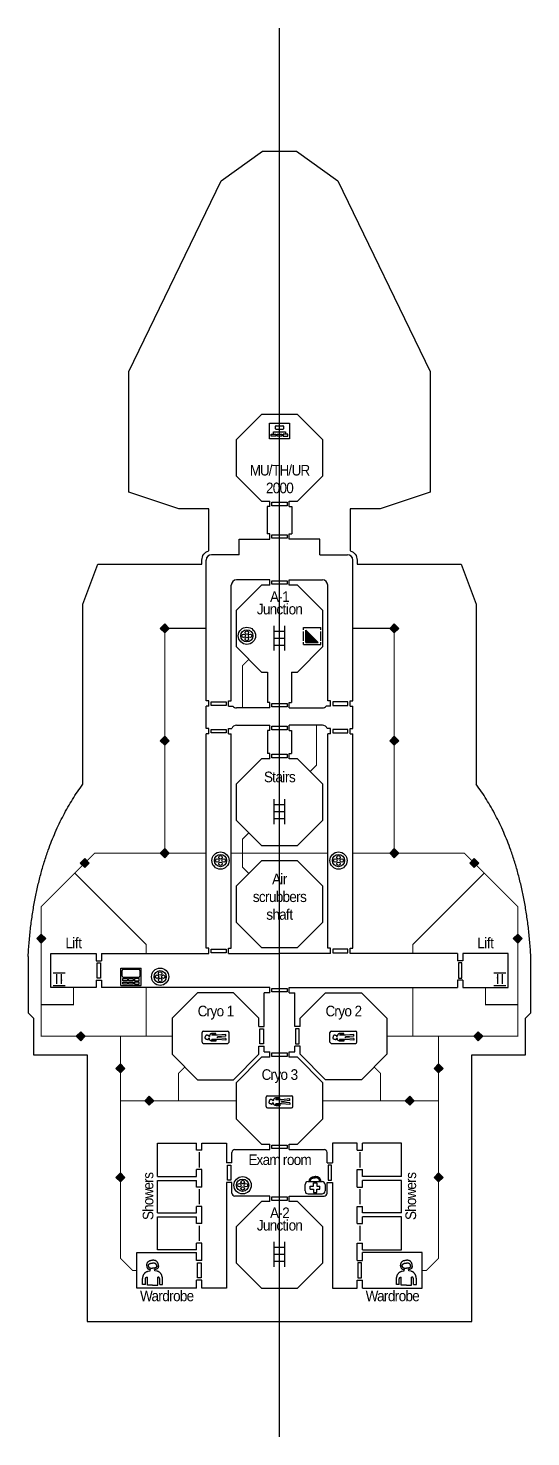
# Model space of a CAD drawing. Header units: millimetres. Extents: x 26183 to 238377, y 29460 to 340250.
# Drawn here: x 40214 to 87509, y 207817 to 340250 of the extents above; entities that cross this region are included whole.
import ezdxf

# ---------------------------------------------------------------- set-up
doc = ezdxf.new("R2010")
doc.units = ezdxf.units.MM
doc.header["$MEASUREMENT"] = 0
doc.linetypes.add('DASHEDX2', pattern=[1.5, 1, -0.5])
doc.layers.add('axes', color=140, linetype='Continuous', plot=False)
for name, color, linetype in [('Deck', 3, 'Continuous'), ('ducts', 91, 'DASHEDX2'), ('hatch', 254, 'Continuous'), ('icons', 4, 'Continuous'), ('squares', 3, 'Continuous'), ('Text', 255, 'Continuous')]:
    doc.layers.add(name, color=color, linetype=linetype)
doc.styles.get("Standard").update_dxf_attribs({"font": 'arial.ttf'})
doc.dimstyles.get("Standard").update_dxf_attribs({"dimtxt": 0.18, "dimasz": 0.18, "dimexe": 0.18, "dimexo": 0.0625, "dimgap": 0.09, "dimtad": 0, "dimtih": 1, "dimtoh": 1, "dimdec": 4, "dimzin": 0, "dimdsep": 46, "dimtxsty": 'Standard', "dimcen": 0.09, "dimadec": 0, "dimazin": 0, "dimtfac": 1, "dimtdec": 4, "dimtofl": 0, "dimtmove": 0, "dimatfit": 3, "dimfxl": 1, "dimtolj": 1, "dimtzin": 0, "dimarcsym": 0})

# ---------------------------------------------------------------- blocks, each defined once
blk = doc.blocks.new('eva')
at = {"layer": 'icons'}
for p, q in [((-413, 1305), (-227, 1329)), ((-300, 1476), (-194, 1462)), ((-227, 1329), (-194, 1462)), ((300, 1476), (194, 1462)), ((227, 1329), (194, 1462)), ((413, 1305), (227, 1329)), ((-936, 64), (-936, 611)), ((-673, 64), (-936, 64)), ((-673, 64), (-673, 556)), ((-493, 0), (-493, 756)), ((0, 0), (-493, 0)), ((0, 0), (493, 0)), ((493, 0), (493, 756)), ((673, 64), (673, 556)), ((673, 64), (936, 64)), ((936, 64), (936, 611))]:
    blk.add_line(p, q, dxfattribs=at)
for points in [[(-545, 1793), (-551, 2338), (0, 2335)], [(-545, 1793), (-543, 1521), (-300, 1476)], [(-396, 1773), (-408, 2064), (0, 2064)], [(-396, 1773), (-390, 1584), (0, 1579)], [(545, 1793), (551, 2338), (0, 2335)], [(396, 1773), (408, 2064), (0, 2064)], [(396, 1773), (390, 1584), (0, 1579)], [(545, 1793), (543, 1521), (300, 1476)], [(-936, 611), (-852, 1215), (-413, 1305)], [(-673, 556), (-657, 748), (-493, 756)], [(936, 611), (852, 1215), (413, 1305)], [(673, 556), (657, 748), (493, 756)]]:
    blk.add_open_spline(points, degree=2, dxfattribs=at)
blk = doc.blocks.new('ladder')
at = {"layer": 'icons'}
for p, q in [((-493, -510), (-493, 1825)), ((493, -510), (493, 1825)), ((-493, 1314), (493, 1314)), ((-493, 657), (493, 657)), ((-493, 0), (493, 0))]:
    blk.add_line(p, q, dxfattribs=at)
blk = doc.blocks.new('medical')
at = {"layer": 'icons'}
for p, q in [((-936, 283), (-936, 879)), ((-654, 1162), (654, 1162)), ((-654, 0), (654, 0)), ((-461, 429), (-461, 733)), ((-461, 733), (-152, 733)), ((-461, 429), (-152, 429)), ((-152, 733), (-152, 1042)), ((-152, 1042), (152, 1042)), ((-152, 429), (-152, 120)), ((-152, 120), (152, 120)), ((152, 1042), (152, 733)), ((152, 733), (461, 733)), ((152, 120), (152, 429)), ((152, 429), (461, 429)), ((461, 429), (461, 733)), ((936, 879), (936, 283))]:
    blk.add_line(p, q, dxfattribs=at)
for centre, start, end in [((-654, 879), 90, 180), ((-654, 283), 180, 270), ((654, 879), 0, 90), ((654, 283), 270, 0)]:
    blk.add_arc(centre, 283, start, end, dxfattribs=at)
for points in [[(-540, 1162), (-540, 1621), (0, 1621)], [(-440, 1162), (-426, 1530), (0, 1521)], [(540, 1162), (540, 1621), (0, 1621)], [(440, 1162), (426, 1530), (0, 1521)]]:
    blk.add_open_spline(points, degree=2, dxfattribs=at)
blk = doc.blocks.new('telecom')
at = {"layer": 'icons'}
for centre, radius in [((0, 0), 813), ((0, 0), 576), ((-302, 0), 163), ((0, 302), 163), ((302, 0), 163), ((0, -302), 163)]:
    blk.add_circle(centre, radius, dxfattribs=at)
blk = doc.blocks.new('cryo')
at = {"layer": 'icons'}
for p, q in [((-1268, 127), (-1268, 1013)), ((-1140, 1140), (1140, 1140)), ((-1140, 0), (1140, 0)), ((-639, 688), (-633, 646)), ((-639, 452), (-633, 494)), ((-581, 659), (-633, 646)), ((-581, 481), (-633, 494)), ((-572, 733), (-581, 659)), ((-572, 408), (-581, 481)), ((188, 764), (-356, 764)), ((188, 376), (-356, 376)), ((32, 938), (-299, 938)), ((32, 202), (-299, 202)), ((32, 835), (-277, 835)), ((32, 306), (-277, 306)), ((32, 835), (32, 938)), ((32, 306), (32, 202)), ((976, 833), (188, 764)), ((976, 677), (188, 608)), ((188, 532), (188, 608)), ((976, 463), (188, 532)), ((976, 307), (188, 376)), ((976, 677), (976, 833)), ((976, 463), (976, 307)), ((1268, 127), (1268, 1013))]:
    blk.add_line(p, q, dxfattribs=at)
for centre, start, end in [((-1140, 1013), 90, 180), ((-1140, 127), 180, 270), ((1140, 1013), 0, 90), ((1140, 127), 270, 0)]:
    blk.add_arc(centre, 127, start, end, dxfattribs=at)
for points in [[(-763, 784), (-978, 787), (-976, 570)], [(-763, 356), (-978, 354), (-976, 570)], [(-763, 784), (-656, 784), (-639, 688)], [(-763, 356), (-656, 357), (-639, 452)], [(-299, 938), (-536, 905), (-572, 733)], [(-299, 202), (-536, 235), (-572, 408)], [(-277, 835), (-353, 828), (-356, 764)], [(-277, 306), (-353, 312), (-356, 376)]]:
    blk.add_open_spline(points, degree=2, dxfattribs=at)
blk = doc.blocks.new('access')
at = {"layer": 'icons'}
for p, q in [((-952, 1627), (952, 1627)), ((-952, 0), (-952, 1627)), ((-838, 880), (-838, 1399)), ((-724, 1512), (724, 1512)), ((838, 1399), (838, 880)), ((952, 0), (952, 1627)), ((-952, 0), (952, 0)), ((-724, 766), (724, 766))]:
    blk.add_line(p, q, dxfattribs=at)
for points in [[(-774, 631), (-334, 631), (-334, 430), (-774, 430)], [(-774, 316), (-334, 316), (-334, 114), (-774, 114)], [(-220, 631), (220, 631), (220, 430), (-220, 430)], [(-220, 316), (220, 316), (220, 114), (-220, 114)], [(774, 631), (334, 631), (334, 430), (774, 430)], [(774, 316), (334, 316), (334, 114), (774, 114)]]:
    blk.add_lwpolyline(points, close=True, dxfattribs=at)
for centre, start, end in [((-724, 1399), 90, 180), ((724, 1399), 0, 90), ((-724, 880), 180, 270), ((724, 880), 270, 0)]:
    blk.add_arc(centre, 114, start, end, dxfattribs=at)
blk = doc.blocks.new('mom')
at = {"layer": 'icons'}
for p, q in [((-554, 437), (-554, 652)), ((-554, 652), (554, 652)), ((-372, 938), (-372, 1168)), ((-321, 1218), (321, 1218)), ((-321, 887), (321, 887)), ((0, 437), (0, 887)), ((372, 1168), (372, 938)), ((554, 652), (554, 437))]:
    blk.add_line(p, q, dxfattribs=at)
for points in [[(952, 1454), (952, 0), (-952, 0), (-952, 1454)], [(-774, 437), (-334, 437), (-334, 235), (-774, 235)], [(-220, 437), (220, 437), (220, 235), (-220, 235)], [(774, 437), (334, 437), (334, 235), (774, 235)]]:
    blk.add_lwpolyline(points, close=True, dxfattribs=at)
for centre, start, end in [((-321, 1168), 90, 180), ((-321, 938), 180, 270), ((321, 1168), 0, 90), ((321, 938), 270, 0)]:
    blk.add_arc(centre, 50.5, start, end, dxfattribs=at)
blk = doc.blocks.new('airlock')
at = {"layer": 'icons'}
h = blk.add_hatch(color=256, dxfattribs=at)
h.dxf.hatch_style = 1
h.paths.add_polyline_path([(-577, 202), (577, 202), (-577, 1357)])
for p, q in [((-813, 1380), (-813, 1591)), ((-813, 1591), (813, 1591)), ((-577, 202), (-577, 1357)), ((577, 202), (-577, 1357)), ((813, 1380), (813, 1591)), ((-813, 357), (-813, 1234)), ((-813, 0), (-813, 211)), ((-813, 0), (813, 0)), ((-577, 202), (577, 202)), ((813, 357), (813, 1234)), ((813, 0), (813, 211))]:
    blk.add_line(p, q, dxfattribs=at)
blk = doc.blocks.new('duct point')
at = {"layer": 'squares'}
h = blk.add_hatch(color=256, dxfattribs=at)
h.dxf.hatch_style = 1
h.paths.add_polyline_path([(-424, 424), (0, 0), (424, 424), (0, 849)])
for p, q in [((-424, 424), (0, 849)), ((0, 0), (-424, 424)), ((0, 849), (424, 424)), ((424, 424), (0, 0))]:
    blk.add_line(p, q, dxfattribs=at)
blk = doc.blocks.new('lift')
at = {"layer": 'icons'}
for p, q in [((-576, 1193), (576, 1193)), ((-576, 0), (576, 0))]:
    blk.add_line(p, q, dxfattribs=at)
for points in [[(-237, 1061), (-237, 132)], [(237, 132), (237, 1061)]]:
    blk.add_leader(points, dimstyle='Standard', override={"dimasz": 400}, dxfattribs=at)

msp = doc.modelspace()

# ---------------------------------------------------------------- linework, layer by layer
at = {"layer": 'axes'}
msp.add_line((63862, 207817), (63862, 340250), dxfattribs=at)
at = {"layer": 'Deck'}
for p, q in [((62946, 295269), (62946, 295771)), ((64778, 295269), (64778, 295771)), ((62696, 295269), (62696, 292713)), ((62946, 295269), (62696, 295269)), ((64778, 295269), (65027, 295269)), ((65027, 295269), (65027, 292713)), ((62946, 292713), (62696, 292713)), ((62946, 292211), (62946, 292713)), ((64778, 292211), (64778, 292713)), ((64778, 292713), (65027, 292713)), ((60069, 292211), (62946, 292211)), ((60069, 290745), (60069, 292211)), ((67655, 292211), (64778, 292211)), ((67655, 290745), (67655, 292211)), ((56962, 277001), (56962, 290245)), ((60069, 290745), (57462, 290745)), ((67655, 290745), (70262, 290745)), ((70762, 277001), (70762, 290245)), ((59323, 277001), (59323, 287884)), ((62946, 288384), (59823, 288384)), ((62946, 287883), (62946, 288384)), ((64778, 287883), (64778, 288384)), ((64778, 288384), (67901, 288384)), ((68401, 277001), (68401, 287884)), ((62735, 279716), (62735, 276855)), ((64989, 279716), (64989, 276855)), ((57226, 277001), (56962, 277001)), ((57226, 276499), (57226, 277001)), ((59058, 276499), (59058, 277001)), ((59058, 277001), (59323, 277001)), ((62946, 276855), (62735, 276855)), ((62946, 276353), (62946, 276855)), ((64778, 276353), (64778, 276855)), ((64778, 276855), (64989, 276855)), ((68666, 277001), (68401, 277001)), ((68666, 276499), (68666, 277001)), ((70498, 276499), (70498, 277001)), ((70498, 277001), (70762, 277001)), ((57226, 276499), (56962, 276499)), ((56962, 274412), (56962, 276499)), ((59058, 276499), (59470, 276499)), ((62946, 276353), (59823, 276353)), ((64778, 276353), (67901, 276353)), ((68666, 276499), (68254, 276499)), ((70498, 276499), (70762, 276499)), ((70762, 274412), (70762, 276499)), ((57226, 274412), (56962, 274412)), ((57226, 273910), (57226, 274412)), ((59058, 273910), (59058, 274412)), ((59058, 274412), (59363, 274412)), ((59823, 274714), (62946, 274714)), ((62946, 274213), (62735, 274213)), ((62735, 274213), (62735, 272073)), ((62946, 274213), (62946, 274714)), ((64778, 274213), (64778, 274714)), ((67901, 274714), (64778, 274714)), ((64778, 274213), (64989, 274213)), ((64989, 274213), (64989, 272073)), ((68666, 274412), (68361, 274412)), ((68666, 273910), (68666, 274412)), ((70498, 273910), (70498, 274412)), ((70498, 274412), (70762, 274412)), ((56962, 253751), (56962, 273910)), ((57226, 273910), (56962, 273910)), ((59058, 273910), (59323, 273910)), ((59323, 253751), (59323, 273910)), ((68401, 253751), (68401, 273910)), ((68666, 273910), (68401, 273910)), ((70498, 273910), (70762, 273910)), ((70762, 253751), (70762, 273910)), ((62946, 272073), (62735, 272073)), ((62946, 271572), (62946, 272073)), ((64778, 271572), (64778, 272073)), ((64778, 272073), (64989, 272073)), ((42353, 250060), (42353, 253249)), ((42353, 253249), (46618, 253249)), ((46618, 253249), (46618, 252570)), ((47120, 253249), (47120, 252570)), ((47120, 253249), (57226, 253249)), ((57226, 253751), (56962, 253751)), ((57226, 253249), (57226, 253751)), ((59058, 253249), (59058, 253751)), ((59058, 253751), (59323, 253751)), ((59058, 253249), (63862, 253249)), ((68666, 253249), (63862, 253249)), ((68666, 253751), (68401, 253751)), ((68666, 253249), (68666, 253751)), ((70498, 253249), (70498, 253751)), ((70498, 253751), (70762, 253751)), ((80604, 253249), (70498, 253249)), ((80604, 253249), (80604, 252570)), ((85371, 253249), (81106, 253249)), ((81106, 253249), (81106, 252570)), ((85371, 250060), (85371, 253249)), ((46618, 252570), (47120, 252570)), ((81106, 252570), (80604, 252570)), ((46618, 250738), (47120, 250738)), ((46618, 250738), (46618, 250060)), ((47120, 250738), (47120, 250060)), ((80604, 250738), (80604, 250060)), ((81106, 250738), (80604, 250738)), ((81106, 250738), (81106, 250060)), ((46618, 250060), (42353, 250060)), ((62946, 250060), (47120, 250060)), ((62434, 246390), (62434, 249558)), ((62946, 249558), (62434, 249558)), ((62946, 249558), (62946, 250060)), ((64778, 249558), (64778, 250060)), ((64778, 250060), (80604, 250060)), ((64778, 249558), (65290, 249558)), ((65290, 246390), (65290, 249558)), ((81106, 250060), (85371, 250060)), ((61932, 246390), (62434, 246390)), ((65791, 246390), (65290, 246390)), ((61932, 244559), (62434, 244559)), ((62434, 244002), (62434, 244559)), ((62434, 244002), (62946, 244002)), ((62946, 243500), (62946, 244002)), ((64778, 243500), (64778, 244002)), ((64778, 244002), (65290, 244002)), ((65290, 244002), (65290, 244559)), ((65791, 244559), (65290, 244559)), ((52382, 235433), (56062, 235433)), ((52382, 232277), (52382, 235433)), ((56062, 234771), (56062, 235433)), ((56563, 234771), (56062, 234771)), ((56313, 234565), (56313, 233145)), ((56563, 235433), (58877, 235433)), ((56563, 234771), (56563, 235433)), ((58877, 235433), (58877, 233561)), ((59379, 233561), (59379, 234549)), ((59662, 234832), (62946, 234832)), ((62946, 234832), (62946, 235334)), ((64778, 234832), (64778, 235334)), ((64778, 234832), (68062, 234832)), ((68345, 233561), (68345, 234549)), ((68847, 235433), (68847, 233561)), ((71160, 235433), (68847, 235433)), ((71160, 234771), (71160, 235433)), ((71160, 234771), (71662, 234771)), ((71411, 234565), (71411, 233145)), ((71662, 234771), (71662, 235433)), ((75342, 235433), (71662, 235433)), ((75342, 232277), (75342, 235433)), ((59379, 233561), (58877, 233561)), ((68345, 233561), (68847, 233561)), ((52382, 232277), (56062, 232277)), ((52382, 231901), (56062, 231901)), ((52382, 228872), (52382, 231901)), ((56563, 232939), (56062, 232939)), ((56062, 232277), (56062, 232939)), ((56062, 231302), (56062, 231901)), ((56563, 231302), (56563, 232939)), ((71160, 231302), (71160, 232939)), ((71160, 232939), (71662, 232939)), ((71662, 232277), (71662, 232939)), ((75342, 232277), (71662, 232277)), ((71662, 231302), (71662, 231901)), ((75342, 231901), (71662, 231901)), ((75342, 228872), (75342, 231901)), ((56563, 231302), (56062, 231302)), ((56313, 231096), (56313, 229677)), ((59379, 231729), (58877, 231729)), ((58877, 231729), (58877, 221789)), ((59379, 230740), (59379, 231729)), ((62946, 230457), (59662, 230457)), ((62946, 229956), (62946, 230457)), ((64778, 229956), (64778, 230457)), ((64778, 230457), (68062, 230457)), ((68345, 230740), (68345, 231729)), ((68345, 231729), (68847, 231729)), ((68847, 231729), (68847, 221789)), ((71160, 231302), (71662, 231302)), ((71411, 231096), (71411, 229677)), ((56563, 229471), (56062, 229471)), ((56062, 228872), (56062, 229471)), ((56563, 227870), (56563, 229471)), ((71160, 227870), (71160, 229471)), ((71160, 229471), (71662, 229471)), ((71662, 228872), (71662, 229471)), ((52382, 228872), (56062, 228872)), ((52382, 225412), (52382, 228495)), ((52382, 228495), (56062, 228495)), ((56062, 227870), (56062, 228495)), ((56563, 227870), (56062, 227870)), ((71160, 227870), (71662, 227870)), ((75342, 228872), (71662, 228872)), ((71662, 227870), (71662, 228495)), ((75342, 228495), (71662, 228495)), ((75342, 225412), (75342, 228495)), ((56313, 227664), (56313, 226244)), ((71411, 227664), (71411, 226244)), ((50435, 221789), (50435, 225140)), ((50435, 225140), (56062, 225140)), ((56062, 225412), (52382, 225412)), ((56563, 226038), (56062, 226038)), ((56062, 225412), (56062, 226038)), ((56062, 224381), (56062, 225140)), ((56563, 224381), (56563, 226038)), ((71160, 224381), (71160, 226038)), ((71160, 226038), (71662, 226038)), ((71662, 225412), (71662, 226038)), ((71662, 225412), (75342, 225412)), ((71662, 224381), (71662, 225140)), ((77288, 225140), (71662, 225140)), ((77288, 221789), (77288, 225140)), ((56563, 224381), (56062, 224381)), ((71160, 224381), (71662, 224381)), ((56062, 221789), (56062, 222549)), ((56563, 222549), (56062, 222549)), ((56563, 221789), (56563, 222549)), ((71160, 221789), (71160, 222549)), ((71160, 222549), (71662, 222549)), ((71662, 221789), (71662, 222549)), ((56062, 221789), (50435, 221789)), ((58877, 221789), (56563, 221789)), ((68847, 221789), (71160, 221789)), ((71662, 221789), (77288, 221789))]:
    msp.add_line(p, q, dxfattribs=at)
msp.add_lwpolyline([(45348, 269161), (45348, 286097), (46782, 289869), (56559, 289869), (56559, 290245, -0.3312554), (57202, 291110), (57202, 295047), (54386, 295047), (49685, 296615), (49685, 307973), (58359, 325885), (62271, 328702), (63862, 328702), (65452, 328702), (69365, 325885), (78039, 307973), (78039, 296615), (73338, 295047), (70521, 295047), (70521, 291110, -0.3312554), (71165, 290245), (71165, 289869), (80942, 289869), (82376, 286097), (82376, 269161)], format="xyb", dxfattribs=at)
for points in [[(64778, 295771), (65553, 295771), (67945, 298163), (67945, 301546), (65553, 303938), (62171, 303938), (59779, 301546), (59779, 298163), (62171, 295771), (62946, 295771)], [(62946, 287883), (62171, 287883), (59779, 285491), (59779, 282108), (62171, 279716), (62735, 279716)], [(64989, 279716), (65553, 279716), (67945, 282108), (67945, 285491), (65553, 287883), (64778, 287883)], [(62946, 271572), (62171, 271572), (59779, 269180), (59779, 265797), (62171, 263405), (65553, 263405), (67945, 265797), (67945, 269180), (65553, 271572), (64778, 271572)], [(40214, 252981), (40214, 247669), (40705, 247179), (40705, 243740), (45780, 243740), (45780, 218648), (63862, 218648), (81943, 218648), (81943, 243740), (87019, 243740), (87019, 247179), (87509, 247669), (87509, 252981)], [(61932, 246390), (61932, 247166), (59540, 249558), (56158, 249558), (53766, 247166), (53766, 243783), (56158, 241391), (59540, 241391), (61932, 243783), (61932, 244559)], [(65791, 246390), (65791, 247166), (68183, 249558), (71566, 249558), (73958, 247166), (73958, 243783), (71566, 241391), (68183, 241391), (65791, 243783), (65791, 244559)], [(62946, 243500), (62171, 243500), (59779, 241109), (59779, 237726), (62171, 235334), (62946, 235334)], [(64778, 235334), (65553, 235334), (67945, 237726), (67945, 241109), (65553, 243500), (64778, 243500)], [(62946, 229956), (62171, 229956), (59779, 227564), (59779, 224181), (62171, 221789), (65553, 221789), (67945, 224181), (67945, 227564), (65553, 229956), (64778, 229956)]]:
    msp.add_lwpolyline(points, dxfattribs=at)
for points in [[(64572, 295355), (63152, 295355), (63152, 295686), (64572, 295686)], [(64572, 292296), (63152, 292296), (63152, 292627), (64572, 292627)], [(64572, 287968), (63152, 287968), (63152, 288299), (64572, 288299)], [(58852, 276584), (57432, 276584), (57432, 276916), (58852, 276916)], [(68872, 276584), (70291, 276584), (70291, 276916), (68872, 276916)], [(64572, 276439), (63152, 276439), (63152, 276770), (64572, 276770)], [(58852, 273995), (57432, 273995), (57432, 274327), (58852, 274327)], [(64572, 274298), (63152, 274298), (63152, 274629), (64572, 274629)], [(68872, 273995), (70291, 273995), (70291, 274327), (68872, 274327)], [(64572, 271657), (63152, 271657), (63152, 271988), (64572, 271988)], [(65553, 253808), (67945, 256200), (67945, 259582), (65553, 261974), (62171, 261974), (59779, 259582), (59779, 256200), (62171, 253808)], [(58852, 253334), (57432, 253334), (57432, 253666), (58852, 253666)], [(68872, 253334), (70291, 253334), (70291, 253666), (68872, 253666)], [(46703, 250945), (46703, 252364), (47034, 252364), (47034, 250945)], [(81021, 250945), (81021, 252364), (80689, 252364), (80689, 250945)], [(64572, 249643), (63152, 249643), (63152, 249974), (64572, 249974)], [(62018, 244765), (62018, 246184), (62349, 246184), (62349, 244765)], [(65706, 244765), (65706, 246184), (65375, 246184), (65375, 244765)], [(64572, 243586), (63152, 243586), (63152, 243917), (64572, 243917)], [(64572, 234918), (63152, 234918), (63152, 235249), (64572, 235249)], [(59294, 233355), (59294, 231935), (58962, 231935), (58962, 233355)], [(68430, 233355), (68430, 231935), (68761, 231935), (68761, 233355)], [(64572, 230041), (63152, 230041), (63152, 230372), (64572, 230372)], [(56478, 224175), (56478, 222755), (56147, 222755), (56147, 224175)], [(71245, 224175), (71245, 222755), (71577, 222755), (71577, 224175)]]:
    msp.add_lwpolyline(points, close=True, dxfattribs=at)
for centre, radius, start, end in [((57462, 290245), 500, 90, 180), ((70262, 290245), 500, 360, 90), ((59823, 287884), 500, 90, 180), ((67901, 287884), 500, 0, 90), ((59823, 276853), 500, 225.10926, 270), ((67901, 276853), 500, 270, 314.89074), ((59823, 274214), 500, 90, 156.76117), ((67901, 274214), 500, 23.23883, 90), ((59662, 234549), 283, 90, 180), ((68062, 234549), 283, 0, 90), ((59662, 230740), 283, 180, 270), ((68062, 230740), 283, 270, 0)]:
    msp.add_arc(centre, radius, start, end, dxfattribs=at)
for points in [[(40214, 252981), (40768, 262900), (45348, 269161)], [(87509, 252981), (86956, 262900), (82376, 269161)]]:
    msp.add_open_spline(points, degree=2, dxfattribs=at)
at = {"layer": 'ducts', "const_width": 100}
for points in [[(56962, 283826), (53068, 283826), (53068, 262690)], [(70762, 283826), (74655, 283826), (74655, 262690)], [(60377, 276353), (60377, 280314), (60975, 280912)], [(66749, 270376), (67347, 270974), (67347, 274714)], [(60975, 260778), (60377, 261376), (60377, 264003), (60975, 264601)], [(59323, 262690), (68401, 262690)], [(51329, 253249), (51329, 254093), (44601, 260821)], [(76394, 253249), (76394, 254093), (83122, 260821)], [(44486, 250060), (44486, 248444), (41445, 248444)], [(51329, 245475), (51329, 250060)], [(76394, 245475), (76394, 250060)], [(83238, 250060), (83238, 248444), (86279, 248444)], [(48893, 245475), (53766, 245475)], [(78831, 245475), (73958, 245475)], [(54364, 239417), (54364, 241989), (54962, 242587)], [(73360, 239417), (73360, 241989), (72762, 242587)], [(59779, 239417), (48893, 239417)], [(67945, 239417), (78831, 239417)]]:
    msp.add_lwpolyline(points, dxfattribs=at)
at = {"layer": 'ducts'}
for points in [[(56962, 262690, 100, 100, 0), (46470, 262690, 100, 100, 0), (41445, 257664, 100, 100, 0), (41445, 245475, 100, 100, 0), (48893, 245475, 100, 100, 0), (48893, 224608, 100, 100, 0), (50035, 223465, 100, 100, 0), (50435, 223465, 0, 0, 0)], [(70762, 262690, 100, 100, 0), (81253, 262690, 100, 100, 0), (86279, 257664, 100, 100, 0), (86279, 245475, 100, 100, 0), (78831, 245475, 100, 100, 0), (78831, 224608, 100, 100, 0), (77688, 223465, 100, 100, 0), (77288, 223465, 0, 0, 0)]]:
    msp.add_lwpolyline(points, format="xyseb", dxfattribs=at)

# ---------------------------------------------------------------- block references
at = {"layer": 'Deck'}
for p in [(53068, 283402), (53068, 272834), (53068, 262265), (45536, 261331), (41445, 254235), (45169, 245050), (48893, 242022), (51614, 238993), (48893, 231788)]:
    msp.add_blockref('duct point', p, dxfattribs=at)
at = {"layer": 'Deck', "xscale": -1}
for p in [(74655, 283402), (74655, 272834), (74655, 262265), (82188, 261331), (86279, 254235), (82555, 245050), (78831, 242022), (76110, 238993), (78831, 231788)]:
    msp.add_blockref('duct point', p, dxfattribs=at)
at = {"layer": 'hatch'}
for name, p in [('mom', (63862, 301653)), ('telecom', (60792, 283122)), ('ladder', (63862, 282247)), ('airlock', (66932, 282308)), ('ladder', (63862, 265936)), ('telecom', (58309, 261995)), ('telecom', (69415, 261995)), ('access', (49886, 250260)), ('telecom', (52634, 251073)), ('lift', (43129, 250260)), ('lift', (84595, 250260)), ('cryo', (57849, 244805)), ('cryo', (69875, 244805)), ('cryo', (63862, 238747)), ('telecom', (60392, 231471)), ('medical', (67208, 230657)), ('ladder', (63862, 224320)), ('eva', (51921, 222086)), ('eva', (75803, 222086))]:
    msp.add_blockref(name, p, dxfattribs=at)

# ---------------------------------------------------------------- texts
at = {"layer": 'icons', "insert": (84605, 216538), "char_height": 0.18, "attachment_point": 6}
msp.add_mtext('\\A1;', dxfattribs=at)
at = {"layer": 'Text', "char_height": 1000}
for s, insert, attachment_point in [('{\\fOCR-A|b0|i0|c0|p50;\\W0.95;\\T0.9;MU/TH/UR\\P2000}', (63862, 296512), 8), ('\\pxsm0.7;{\\fOCR-A|b0|i0|c0|p50;\\W0.95;\\T0.9;A-1\\PJunction}', (63862, 287304), 2), ('{\\fOCR-A|b0|i0|c0|p50;\\W0.95;\\T0.9;Stairs}', (63862, 270360), 2), ('{\\fOCR-A|b0|i0|c0|p50;\\W0.95;\\T0.9;Air\\Pscrubbers\\Pshaft}', (63862, 260763), 2), ('\\pxsm0.7;{\\fOCR-A|b0|i0|c0|p50;\\W0.95;\\T0.9;Lift}', (44486, 254748), 2), ('\\pxsm0.7;{\\fOCR-A|b0|i0|c0|p50;\\W0.95;\\T0.9;Lift}', (83238, 254748), 2), ('{\\fOCR-A|b0|i0|c0|p50;\\W0.95;\\T0.9;Cryo 1}', (57849, 248347), 2), ('{\\fOCR-A|b0|i0|c0|p50;\\W0.95;\\T0.9;Cryo 2}', (69875, 248347), 2), ('{\\fOCR-A|b0|i0|c0|p50;\\W0.95;\\T0.9;Cryo 3}', (63862, 242375), 2), ('\\pxsm0.7;{\\fOCR-A|b0|i0|c0|p50;\\W0.95;\\T0.9;Exam room}', (63862, 234371), 2), ('\\pxsm0.7;{\\fOCR-A|b0|i0|c0|p50;\\W0.95;\\T0.9;A-2\\PJunction}', (63862, 229377), 2), ('\\pxsm0.7;{\\fOCR-A|b0|i0|c0|p50;\\W0.95;\\T0.9;Wardrobe}', (53249, 221567), 2), ('\\pxsm0.7;{\\fOCR-A|b0|i0|c0|p50;\\W0.95;\\T0.9;Wardrobe}', (74475, 221567), 2)]:
    msp.add_mtext_dynamic_manual_height_columns(s, width=12102.49, gutter_width=1, heights=[0], dxfattribs=dict(at, insert=insert, attachment_point=attachment_point))
at = {"layer": 'Text', "char_height": 1000, "rotation": 90}
for insert, attachment_point in [((50995, 230422), 2), ((76728, 230422), 8)]:
    msp.add_mtext_dynamic_manual_height_columns('{\\fOCR-A|b0|i0|c0|p50;\\W0.95;\\T0.9;Showers}', width=12102.49, gutter_width=1, heights=[0], dxfattribs=dict(at, insert=insert, attachment_point=attachment_point))

doc.saveas('drawing.dxf')
